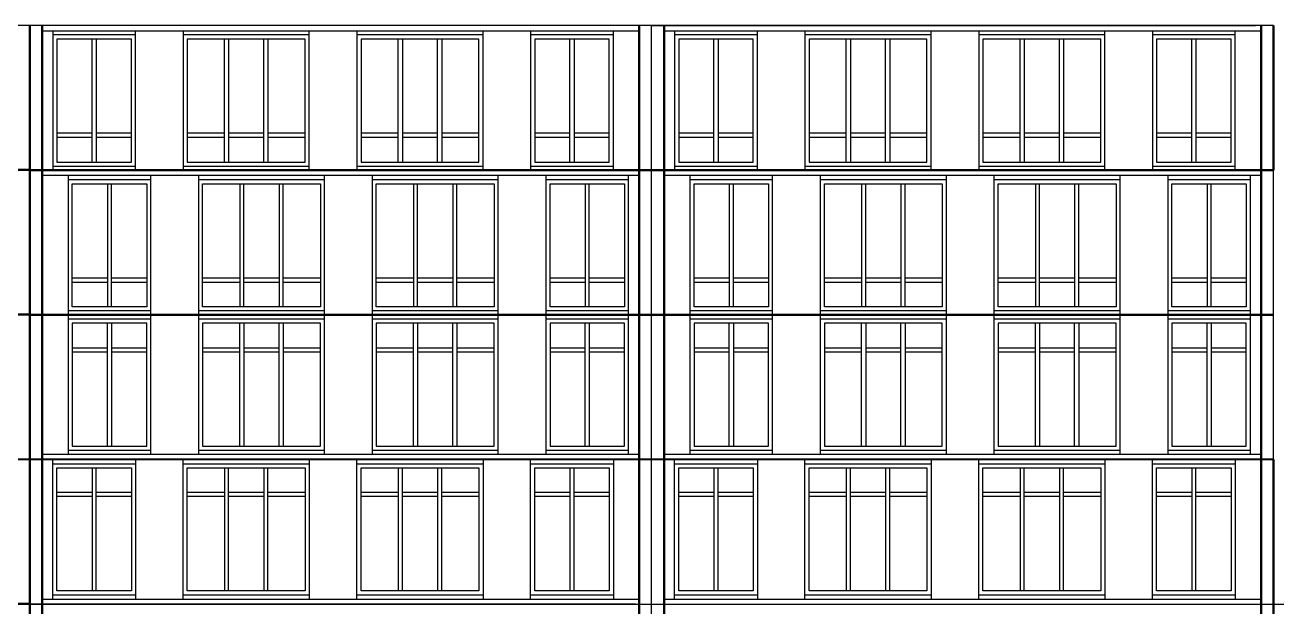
# Model space of a CAD drawing. Header units: centimetres. Extents: x 87 to 195, y 102 to 162.
# Drawn here: x 171.88 to 180.51, y 119.72 to 123.73 of the extents above; entities that cross this region are included whole.
import ezdxf

# ---------------------------------------------------------------- set-up
doc = ezdxf.new("R2010")
doc.units = ezdxf.units.CM

msp = doc.modelspace()

# ---------------------------------------------------------------- linework, layer by layer
for p, q in [((176.0747, 123.7293), (162.5841, 123.7332)), ((180.484, 123.7293), (171.9126, 123.7293)), ((171.9126, 123.7293), (171.9126, 122.7314)), ((175.4252, 123.7293), (175.4252, 123.7287)), ((176.1983, 117.7418), (176.1983, 123.7293)), ((176.1983, 123.7293), (180.3604, 123.7293)), ((179.7109, 123.7293), (179.7109, 123.7287)), ((171.9981, 123.6935), (176.1128, 123.6935)), ((172.0712, 123.6935), (172.0712, 122.7314)), ((172.6414, 123.6649), (172.0712, 123.6649)), ((172.6414, 122.7314), (172.6414, 123.6935)), ((172.9693, 123.6935), (172.9693, 122.7314)), ((173.8389, 123.6649), (172.9693, 123.6649)), ((173.8389, 122.7314), (173.8389, 123.6935)), ((174.1668, 123.6935), (174.1668, 122.7314)), ((175.0364, 123.6649), (174.1668, 123.6649)), ((175.0364, 122.7314), (175.0364, 123.6935)), ((175.3643, 123.6935), (175.3643, 122.7314)), ((175.9346, 123.6649), (175.3643, 123.6649)), ((175.9346, 122.7314), (175.9346, 123.6935)), ((176.2838, 123.6935), (180.3985, 123.6935)), ((176.3569, 123.6935), (176.3569, 122.7314)), ((176.9271, 123.6649), (176.3569, 123.6649)), ((176.9271, 122.7314), (176.9271, 123.6935)), ((177.255, 123.6935), (177.255, 122.7314)), ((178.1246, 123.6649), (177.255, 123.6649)), ((178.1246, 122.7314), (178.1246, 123.6935)), ((178.4525, 123.6935), (178.4525, 122.7314)), ((179.3221, 123.6649), (178.4525, 123.6649)), ((179.3221, 122.7314), (179.3221, 123.6935)), ((179.65, 123.6935), (179.65, 122.7314)), ((180.2203, 123.6649), (179.65, 123.6649)), ((180.2203, 122.7314), (180.2203, 123.6935)), ((172.0997, 123.6364), (172.0997, 122.7884)), ((172.6129, 123.6364), (172.0997, 123.6364)), ((172.3421, 122.7884), (172.3421, 123.6364)), ((172.3706, 123.6364), (172.3706, 122.7884)), ((172.6129, 122.7884), (172.6129, 123.6364)), ((173.8104, 123.6364), (172.9978, 123.6364)), ((172.9978, 123.6364), (172.9978, 122.7884)), ((173.2544, 122.7884), (173.2544, 123.6364)), ((173.283, 123.6364), (173.283, 122.7884)), ((173.5253, 122.7884), (173.5253, 123.6364)), ((173.5538, 123.6364), (173.5538, 122.7884)), ((173.8104, 122.7884), (173.8104, 123.6364)), ((175.0079, 123.6364), (174.1953, 123.6364)), ((174.1953, 123.6364), (174.1953, 122.7884)), ((174.452, 122.7884), (174.452, 123.6364)), ((174.4805, 123.6364), (174.4805, 122.7884)), ((174.7228, 122.7884), (174.7228, 123.6364)), ((174.7513, 123.6364), (174.7513, 122.7884)), ((175.0079, 122.7884), (175.0079, 123.6364)), ((175.9061, 123.6364), (175.3928, 123.6364)), ((175.3928, 123.6364), (175.3928, 122.7884)), ((175.6352, 122.7884), (175.6352, 123.6364)), ((175.6637, 123.6364), (175.6637, 122.7884)), ((175.9061, 122.7884), (175.9061, 123.6364)), ((176.3854, 123.6364), (176.3854, 122.7884)), ((176.8986, 123.6364), (176.3854, 123.6364)), ((176.6278, 122.7884), (176.6278, 123.6364)), ((176.6563, 123.6364), (176.6563, 122.7884)), ((176.8986, 122.7884), (176.8986, 123.6364)), ((178.0961, 123.6364), (177.2835, 123.6364)), ((177.2835, 123.6364), (177.2835, 122.7884)), ((177.5401, 122.7884), (177.5401, 123.6364)), ((177.5687, 123.6364), (177.5687, 122.7884)), ((177.811, 122.7884), (177.811, 123.6364)), ((177.8395, 123.6364), (177.8395, 122.7884)), ((178.0961, 122.7884), (178.0961, 123.6364)), ((179.2936, 123.6364), (178.481, 123.6364)), ((178.481, 123.6364), (178.481, 122.7884)), ((178.7377, 122.7884), (178.7377, 123.6364)), ((178.7662, 123.6364), (178.7662, 122.7884)), ((179.0085, 122.7884), (179.0085, 123.6364)), ((179.037, 123.6364), (179.037, 122.7884)), ((179.2936, 122.7884), (179.2936, 123.6364)), ((180.1918, 123.6364), (179.6785, 123.6364)), ((179.6785, 123.6364), (179.6785, 122.7884)), ((179.9209, 122.7884), (179.9209, 123.6364)), ((179.9494, 123.6364), (179.9494, 122.7884)), ((180.1918, 122.7884), (180.1918, 123.6364)), ((172.3421, 122.9864), (172.0997, 122.9864)), ((172.3421, 122.9578), (172.0997, 122.9578)), ((172.6129, 122.9864), (172.3706, 122.9864)), ((172.6129, 122.9578), (172.3706, 122.9578)), ((173.2544, 122.9864), (172.9978, 122.9864)), ((173.2544, 122.9578), (172.9978, 122.9578)), ((173.5253, 122.9864), (173.283, 122.9864)), ((173.5253, 122.9578), (173.283, 122.9578)), ((173.8104, 122.9864), (173.5538, 122.9864)), ((173.8104, 122.9578), (173.5538, 122.9578)), ((174.452, 122.9864), (174.1953, 122.9864)), ((174.452, 122.9578), (174.1953, 122.9578)), ((174.7228, 122.9864), (174.4805, 122.9864)), ((174.7228, 122.9578), (174.4805, 122.9578)), ((175.0079, 122.9864), (174.7513, 122.9864)), ((175.0079, 122.9578), (174.7513, 122.9578)), ((175.6352, 122.9864), (175.3928, 122.9864)), ((175.6352, 122.9578), (175.3928, 122.9578)), ((175.9061, 122.9864), (175.6637, 122.9864)), ((175.9061, 122.9578), (175.6637, 122.9578)), ((176.6278, 122.9864), (176.3854, 122.9864)), ((176.6278, 122.9578), (176.3854, 122.9578)), ((176.8986, 122.9864), (176.6563, 122.9864)), ((176.8986, 122.9578), (176.6563, 122.9578)), ((177.5401, 122.9864), (177.2835, 122.9864)), ((177.5401, 122.9578), (177.2835, 122.9578)), ((177.811, 122.9864), (177.5687, 122.9864)), ((177.811, 122.9578), (177.5687, 122.9578)), ((178.0961, 122.9864), (177.8395, 122.9864)), ((178.0961, 122.9578), (177.8395, 122.9578)), ((178.7377, 122.9864), (178.481, 122.9864)), ((178.7377, 122.9578), (178.481, 122.9578)), ((179.0085, 122.9864), (178.7662, 122.9864)), ((179.0085, 122.9578), (178.7662, 122.9578)), ((179.2936, 122.9864), (179.037, 122.9864)), ((179.2936, 122.9578), (179.037, 122.9578)), ((179.9209, 122.9864), (179.6785, 122.9864)), ((179.9209, 122.9578), (179.6785, 122.9578)), ((180.1918, 122.9864), (179.9494, 122.9864)), ((180.1918, 122.9578), (179.9494, 122.9578)), ((172.0997, 122.7884), (172.6129, 122.7884)), ((172.9978, 122.7884), (173.8104, 122.7884)), ((174.1953, 122.7884), (175.0079, 122.7884)), ((175.3928, 122.7884), (175.9061, 122.7884)), ((176.3854, 122.7884), (176.8986, 122.7884)), ((177.2835, 122.7884), (178.0961, 122.7884)), ((178.481, 122.7884), (179.2936, 122.7884)), ((179.6785, 122.7884), (180.1918, 122.7884)), ((171.9126, 122.7314), (180.484, 122.7314)), ((176.1128, 122.6955), (171.9981, 122.6955)), ((176.1983, 122.7314), (172.0362, 122.7314)), ((172.0712, 122.7599), (172.6414, 122.7599)), ((172.1763, 122.6955), (172.1763, 120.7714)), ((172.6857, 122.7314), (172.6857, 122.7307)), ((172.7466, 120.7714), (172.7466, 122.6955)), ((172.9693, 122.7599), (173.8389, 122.7599)), ((173.0745, 122.6955), (173.0745, 120.7714)), ((173.9441, 120.7714), (173.9441, 122.6955)), ((174.1668, 122.7599), (175.0364, 122.7599)), ((174.272, 122.6955), (174.272, 120.7714)), ((175.1416, 120.7714), (175.1416, 122.6955)), ((175.3643, 122.7599), (175.9346, 122.7599)), ((175.4695, 122.6955), (175.4695, 120.7714)), ((176.0397, 120.7714), (176.0397, 122.6955)), ((180.3985, 122.6955), (176.2838, 122.6955)), ((180.484, 122.7314), (176.3219, 122.7314)), ((176.3569, 122.7599), (176.9271, 122.7599)), ((176.462, 122.6955), (176.462, 120.7714)), ((176.9714, 122.7314), (176.9714, 122.7307)), ((177.0323, 120.7714), (177.0323, 122.6955)), ((177.255, 122.7599), (178.1246, 122.7599)), ((177.3602, 122.6955), (177.3602, 120.7714)), ((178.2298, 120.7714), (178.2298, 122.6955)), ((178.4525, 122.7599), (179.3221, 122.7599)), ((178.5577, 122.6955), (178.5577, 120.7714)), ((179.4273, 120.7714), (179.4273, 122.6955)), ((179.65, 122.7599), (180.2203, 122.7599)), ((179.7552, 122.6955), (179.7552, 120.7714)), ((180.3254, 120.7714), (180.3254, 122.6955)), ((180.484, 120.7355), (180.484, 122.7314)), ((172.1763, 122.667), (172.7466, 122.667)), ((172.2049, 121.7905), (172.2049, 122.6385)), ((172.2049, 122.6385), (172.7181, 122.6385)), ((172.4472, 122.6385), (172.4472, 121.7905)), ((172.4757, 121.7905), (172.4757, 122.6385)), ((172.7181, 122.6385), (172.7181, 121.7905)), ((173.0745, 122.667), (173.9441, 122.667)), ((173.103, 121.7905), (173.103, 122.6385)), ((173.103, 122.6385), (173.9156, 122.6385)), ((173.3596, 122.6385), (173.3596, 121.7905)), ((173.3881, 121.7905), (173.3881, 122.6385)), ((173.6305, 122.6385), (173.6305, 121.7905)), ((173.659, 121.7905), (173.659, 122.6385)), ((173.9156, 122.6385), (173.9156, 121.7905)), ((174.272, 122.667), (175.1416, 122.667)), ((174.3005, 121.7905), (174.3005, 122.6385)), ((174.3005, 122.6385), (175.1131, 122.6385)), ((174.5571, 122.6385), (174.5571, 121.7905)), ((174.5856, 121.7905), (174.5856, 122.6385)), ((174.828, 122.6385), (174.828, 121.7905)), ((174.8565, 121.7905), (174.8565, 122.6385)), ((175.1131, 122.6385), (175.1131, 121.7905)), ((175.4695, 122.667), (176.0397, 122.667)), ((175.498, 122.6385), (176.0112, 122.6385)), ((175.498, 121.7905), (175.498, 122.6385)), ((175.7404, 122.6385), (175.7404, 121.7905)), ((175.7689, 121.7905), (175.7689, 122.6385)), ((176.0112, 122.6385), (176.0112, 121.7905)), ((176.462, 122.667), (177.0323, 122.667)), ((176.4906, 121.7905), (176.4906, 122.6385)), ((176.4906, 122.6385), (177.0038, 122.6385)), ((176.7329, 122.6385), (176.7329, 121.7905)), ((176.7614, 121.7905), (176.7614, 122.6385)), ((177.0038, 122.6385), (177.0038, 121.7905)), ((177.3602, 122.667), (178.2298, 122.667)), ((177.3887, 121.7905), (177.3887, 122.6385)), ((177.3887, 122.6385), (178.2013, 122.6385)), ((177.6453, 122.6385), (177.6453, 121.7905)), ((177.6738, 121.7905), (177.6738, 122.6385)), ((177.9162, 122.6385), (177.9162, 121.7905)), ((177.9447, 121.7905), (177.9447, 122.6385)), ((178.2013, 122.6385), (178.2013, 121.7905)), ((178.5577, 122.667), (179.4273, 122.667)), ((178.5862, 121.7905), (178.5862, 122.6385)), ((178.5862, 122.6385), (179.3988, 122.6385)), ((178.8428, 122.6385), (178.8428, 121.7905)), ((178.8713, 121.7905), (178.8713, 122.6385)), ((179.1137, 122.6385), (179.1137, 121.7905)), ((179.1422, 121.7905), (179.1422, 122.6385)), ((179.3988, 122.6385), (179.3988, 121.7905)), ((179.7552, 122.667), (180.3254, 122.667)), ((179.7837, 122.6385), (180.2969, 122.6385)), ((179.7837, 121.7905), (179.7837, 122.6385)), ((180.0261, 122.6385), (180.0261, 121.7905)), ((180.0546, 121.7905), (180.0546, 122.6385)), ((180.2969, 122.6385), (180.2969, 121.7905)), ((172.2049, 121.9884), (172.4472, 121.9884)), ((172.2049, 121.9599), (172.4472, 121.9599)), ((172.4757, 121.9884), (172.7181, 121.9884)), ((172.4757, 121.9599), (172.7181, 121.9599)), ((173.103, 121.9884), (173.3596, 121.9884)), ((173.103, 121.9599), (173.3596, 121.9599)), ((173.3881, 121.9884), (173.6305, 121.9884)), ((173.3881, 121.9599), (173.6305, 121.9599)), ((173.659, 121.9884), (173.9156, 121.9884)), ((173.659, 121.9599), (173.9156, 121.9599)), ((174.3005, 121.9884), (174.5571, 121.9884)), ((174.3005, 121.9599), (174.5571, 121.9599)), ((174.5856, 121.9884), (174.828, 121.9884)), ((174.5856, 121.9599), (174.828, 121.9599)), ((174.8565, 121.9884), (175.1131, 121.9884)), ((174.8565, 121.9599), (175.1131, 121.9599)), ((175.498, 121.9884), (175.7404, 121.9884)), ((175.498, 121.9599), (175.7404, 121.9599)), ((175.7689, 121.9884), (176.0112, 121.9884)), ((175.7689, 121.9599), (176.0112, 121.9599)), ((176.4906, 121.9884), (176.7329, 121.9884)), ((176.4906, 121.9599), (176.7329, 121.9599)), ((176.7614, 121.9884), (177.0038, 121.9884)), ((176.7614, 121.9599), (177.0038, 121.9599)), ((177.3887, 121.9884), (177.6453, 121.9884)), ((177.3887, 121.9599), (177.6453, 121.9599)), ((177.6738, 121.9884), (177.9162, 121.9884)), ((177.6738, 121.9599), (177.9162, 121.9599)), ((177.9447, 121.9884), (178.2013, 121.9884)), ((177.9447, 121.9599), (178.2013, 121.9599)), ((178.5862, 121.9884), (178.8428, 121.9884)), ((178.5862, 121.9599), (178.8428, 121.9599)), ((178.8713, 121.9884), (179.1137, 121.9884)), ((178.8713, 121.9599), (179.1137, 121.9599)), ((179.1422, 121.9884), (179.3988, 121.9884)), ((179.1422, 121.9599), (179.3988, 121.9599)), ((179.7837, 121.9884), (180.0261, 121.9884)), ((179.7837, 121.9599), (180.0261, 121.9599)), ((180.0546, 121.9884), (180.2969, 121.9884)), ((180.0546, 121.9599), (180.2969, 121.9599)), ((172.7466, 121.762), (172.1763, 121.762)), ((172.7181, 121.7905), (172.2049, 121.7905)), ((173.9441, 121.762), (173.0745, 121.762)), ((173.9156, 121.7905), (173.103, 121.7905)), ((175.1416, 121.762), (174.272, 121.762)), ((175.1131, 121.7905), (174.3005, 121.7905)), ((176.0397, 121.762), (175.4695, 121.762)), ((176.0112, 121.7905), (175.498, 121.7905)), ((177.0323, 121.762), (176.462, 121.762)), ((177.0038, 121.7905), (176.4906, 121.7905)), ((178.2298, 121.762), (177.3602, 121.762)), ((178.2013, 121.7905), (177.3887, 121.7905)), ((179.4273, 121.762), (178.5577, 121.762)), ((179.3988, 121.7905), (178.5862, 121.7905)), ((180.3254, 121.762), (179.7552, 121.762)), ((180.2969, 121.7905), (179.7837, 121.7905)), ((171.9126, 121.7374), (167.5698, 121.7374)), ((172.7466, 121.7049), (172.1763, 121.7049)), ((172.7181, 121.6764), (172.2049, 121.6764)), ((172.2049, 121.6764), (172.2049, 120.8284)), ((172.4472, 120.8284), (172.4472, 121.6764)), ((172.4757, 121.6764), (172.4757, 120.8284)), ((172.7181, 120.8284), (172.7181, 121.6764)), ((173.9441, 121.7049), (173.0745, 121.7049)), ((173.9156, 121.6764), (173.103, 121.6764)), ((173.103, 121.6764), (173.103, 120.8284)), ((173.3596, 120.8284), (173.3596, 121.6764)), ((173.3881, 121.6764), (173.3881, 120.8284)), ((173.6305, 120.8284), (173.6305, 121.6764)), ((173.659, 121.6764), (173.659, 120.8284)), ((173.9156, 120.8284), (173.9156, 121.6764)), ((175.1416, 121.7049), (174.272, 121.7049)), ((175.1131, 121.6764), (174.3005, 121.6764)), ((174.3005, 121.6764), (174.3005, 120.8284)), ((174.5571, 120.8284), (174.5571, 121.6764)), ((174.5856, 121.6764), (174.5856, 120.8284)), ((174.828, 120.8284), (174.828, 121.6764)), ((174.8565, 121.6764), (174.8565, 120.8284)), ((175.1131, 120.8284), (175.1131, 121.6764)), ((176.0397, 121.7049), (175.4695, 121.7049)), ((175.498, 121.6764), (175.498, 120.8284)), ((176.0112, 121.6764), (175.498, 121.6764)), ((175.7404, 120.8284), (175.7404, 121.6764)), ((175.7689, 121.6764), (175.7689, 120.8284)), ((176.0112, 120.8284), (176.0112, 121.6764)), ((177.0323, 121.7049), (176.462, 121.7049)), ((177.0038, 121.6764), (176.4906, 121.6764)), ((176.4906, 121.6764), (176.4906, 120.8284)), ((176.7329, 120.8284), (176.7329, 121.6764)), ((176.7614, 121.6764), (176.7614, 120.8284)), ((177.0038, 120.8284), (177.0038, 121.6764)), ((178.2298, 121.7049), (177.3602, 121.7049)), ((178.2013, 121.6764), (177.3887, 121.6764)), ((177.3887, 121.6764), (177.3887, 120.8284)), ((177.6453, 120.8284), (177.6453, 121.6764)), ((177.6738, 121.6764), (177.6738, 120.8284)), ((177.9162, 120.8284), (177.9162, 121.6764)), ((177.9447, 121.6764), (177.9447, 120.8284)), ((178.2013, 120.8284), (178.2013, 121.6764)), ((179.4273, 121.7049), (178.5577, 121.7049)), ((179.3988, 121.6764), (178.5862, 121.6764)), ((178.5862, 121.6764), (178.5862, 120.8284)), ((178.8428, 120.8284), (178.8428, 121.6764)), ((178.8713, 121.6764), (178.8713, 120.8284)), ((179.1137, 120.8284), (179.1137, 121.6764)), ((179.1422, 121.6764), (179.1422, 120.8284)), ((179.3988, 120.8284), (179.3988, 121.6764)), ((180.3254, 121.7049), (179.7552, 121.7049)), ((179.7837, 121.6764), (179.7837, 120.8284)), ((180.2969, 121.6764), (179.7837, 121.6764)), ((180.0261, 120.8284), (180.0261, 121.6764)), ((180.0546, 121.6764), (180.0546, 120.8284)), ((180.2969, 120.8284), (180.2969, 121.6764)), ((172.2049, 121.507), (172.4472, 121.507)), ((172.4757, 121.507), (172.7181, 121.507)), ((173.103, 121.507), (173.3596, 121.507)), ((173.3881, 121.507), (173.6305, 121.507)), ((173.659, 121.507), (173.9156, 121.507)), ((174.3005, 121.507), (174.5571, 121.507)), ((174.5856, 121.507), (174.828, 121.507)), ((174.8565, 121.507), (175.1131, 121.507)), ((175.498, 121.507), (175.7404, 121.507)), ((175.7689, 121.507), (176.0112, 121.507)), ((176.4906, 121.507), (176.7329, 121.507)), ((176.7614, 121.507), (177.0038, 121.507)), ((177.3887, 121.507), (177.6453, 121.507)), ((177.6738, 121.507), (177.9162, 121.507)), ((177.9447, 121.507), (178.2013, 121.507)), ((178.5862, 121.507), (178.8428, 121.507)), ((178.8713, 121.507), (179.1137, 121.507)), ((179.1422, 121.507), (179.3988, 121.507)), ((179.7837, 121.507), (180.0261, 121.507)), ((180.0546, 121.507), (180.2969, 121.507)), ((172.2049, 121.4785), (172.4472, 121.4785)), ((172.4757, 121.4785), (172.7181, 121.4785)), ((173.103, 121.4785), (173.3596, 121.4785)), ((173.3881, 121.4785), (173.6305, 121.4785)), ((173.659, 121.4785), (173.9156, 121.4785)), ((174.3005, 121.4785), (174.5571, 121.4785)), ((174.5856, 121.4785), (174.828, 121.4785)), ((174.8565, 121.4785), (175.1131, 121.4785)), ((175.498, 121.4785), (175.7404, 121.4785)), ((175.7689, 121.4785), (176.0112, 121.4785)), ((176.4906, 121.4785), (176.7329, 121.4785)), ((176.7614, 121.4785), (177.0038, 121.4785)), ((177.3887, 121.4785), (177.6453, 121.4785)), ((177.6738, 121.4785), (177.9162, 121.4785)), ((177.9447, 121.4785), (178.2013, 121.4785)), ((178.5862, 121.4785), (178.8428, 121.4785)), ((178.8713, 121.4785), (179.1137, 121.4785)), ((179.1422, 121.4785), (179.3988, 121.4785)), ((179.7837, 121.4785), (180.0261, 121.4785)), ((180.0546, 121.4785), (180.2969, 121.4785)), ((172.1763, 120.7999), (172.7466, 120.7999)), ((172.2049, 120.8284), (172.7181, 120.8284)), ((173.0745, 120.7999), (173.9441, 120.7999)), ((173.103, 120.8284), (173.9156, 120.8284)), ((174.272, 120.7999), (175.1416, 120.7999)), ((174.3005, 120.8284), (175.1131, 120.8284)), ((175.4695, 120.7999), (176.0397, 120.7999)), ((175.498, 120.8284), (176.0112, 120.8284)), ((176.462, 120.7999), (177.0323, 120.7999)), ((176.4906, 120.8284), (177.0038, 120.8284)), ((177.3602, 120.7999), (178.2298, 120.7999)), ((177.3887, 120.8284), (178.2013, 120.8284)), ((178.5577, 120.7999), (179.4273, 120.7999)), ((178.5862, 120.8284), (179.3988, 120.8284)), ((179.7552, 120.7999), (180.3254, 120.7999)), ((179.7837, 120.8284), (180.2969, 120.8284)), ((171.9126, 120.7394), (167.5698, 120.7394)), ((171.9126, 117.7418), (171.9126, 120.7355)), ((171.9126, 120.7355), (180.484, 120.7355)), ((176.1128, 120.7714), (171.9981, 120.7714)), ((176.1983, 120.7355), (172.0362, 120.7355)), ((172.0712, 119.7735), (172.0712, 120.7355)), ((172.6414, 120.7355), (172.6414, 119.7735)), ((172.6857, 120.7355), (172.6857, 120.7362)), ((172.9693, 119.7735), (172.9693, 120.7355)), ((173.8389, 120.7355), (173.8389, 119.7735)), ((174.1668, 119.7735), (174.1668, 120.7355)), ((175.0364, 120.7355), (175.0364, 119.7735)), ((175.3643, 119.7735), (175.3643, 120.7355)), ((175.9346, 120.7355), (175.9346, 119.7735)), ((180.3985, 120.7714), (176.2838, 120.7714)), ((180.484, 120.7355), (176.3219, 120.7355)), ((176.3569, 119.7735), (176.3569, 120.7355)), ((176.9271, 120.7355), (176.9271, 119.7735)), ((176.9714, 120.7355), (176.9714, 120.7362)), ((177.255, 119.7735), (177.255, 120.7355)), ((178.1246, 120.7355), (178.1246, 119.7735)), ((178.4525, 119.7735), (178.4525, 120.7355)), ((179.3221, 120.7355), (179.3221, 119.7735)), ((179.65, 119.7735), (179.65, 120.7355)), ((180.2203, 120.7355), (180.2203, 119.7735)), ((172.0712, 120.707), (172.6414, 120.707)), ((172.0997, 120.6785), (172.6129, 120.6785)), ((172.0997, 119.8305), (172.0997, 120.6785)), ((172.3421, 120.6785), (172.3421, 119.8305)), ((172.3706, 119.8305), (172.3706, 120.6785)), ((172.6129, 120.6785), (172.6129, 119.8305)), ((172.9693, 120.707), (173.8389, 120.707)), ((172.9978, 119.8305), (172.9978, 120.6785)), ((172.9978, 120.6785), (173.8104, 120.6785)), ((173.2544, 120.6785), (173.2544, 119.8305)), ((173.283, 119.8305), (173.283, 120.6785)), ((173.5253, 120.6785), (173.5253, 119.8305)), ((173.5538, 119.8305), (173.5538, 120.6785)), ((173.8104, 120.6785), (173.8104, 119.8305)), ((174.1668, 120.707), (175.0364, 120.707)), ((174.1953, 119.8305), (174.1953, 120.6785)), ((174.1953, 120.6785), (175.0079, 120.6785)), ((174.452, 120.6785), (174.452, 119.8305)), ((174.4805, 119.8305), (174.4805, 120.6785)), ((174.7228, 120.6785), (174.7228, 119.8305)), ((174.7513, 119.8305), (174.7513, 120.6785)), ((175.0079, 120.6785), (175.0079, 119.8305)), ((175.3643, 120.707), (175.9346, 120.707)), ((175.3928, 119.8305), (175.3928, 120.6785)), ((175.3928, 120.6785), (175.9061, 120.6785)), ((175.6352, 120.6785), (175.6352, 119.8305)), ((175.6637, 119.8305), (175.6637, 120.6785)), ((175.9061, 120.6785), (175.9061, 119.8305)), ((176.3569, 120.707), (176.9271, 120.707)), ((176.3854, 120.6785), (176.8986, 120.6785)), ((176.3854, 119.8305), (176.3854, 120.6785)), ((176.6278, 120.6785), (176.6278, 119.8305)), ((176.6563, 119.8305), (176.6563, 120.6785)), ((176.8986, 120.6785), (176.8986, 119.8305)), ((177.255, 120.707), (178.1246, 120.707)), ((177.2835, 119.8305), (177.2835, 120.6785)), ((177.2835, 120.6785), (178.0961, 120.6785)), ((177.5401, 120.6785), (177.5401, 119.8305)), ((177.5687, 119.8305), (177.5687, 120.6785)), ((177.811, 120.6785), (177.811, 119.8305)), ((177.8395, 119.8305), (177.8395, 120.6785)), ((178.0961, 120.6785), (178.0961, 119.8305)), ((178.4525, 120.707), (179.3221, 120.707)), ((178.481, 119.8305), (178.481, 120.6785)), ((178.481, 120.6785), (179.2936, 120.6785)), ((178.7377, 120.6785), (178.7377, 119.8305)), ((178.7662, 119.8305), (178.7662, 120.6785)), ((179.0085, 120.6785), (179.0085, 119.8305)), ((179.037, 119.8305), (179.037, 120.6785)), ((179.2936, 120.6785), (179.2936, 119.8305)), ((179.65, 120.707), (180.2203, 120.707)), ((179.6785, 119.8305), (179.6785, 120.6785)), ((179.6785, 120.6785), (180.1918, 120.6785)), ((179.9209, 120.6785), (179.9209, 119.8305)), ((179.9494, 119.8305), (179.9494, 120.6785)), ((180.1918, 120.6785), (180.1918, 119.8305)), ((172.3421, 120.5091), (172.0997, 120.5091)), ((172.3421, 120.4806), (172.0997, 120.4806)), ((172.6129, 120.5091), (172.3706, 120.5091)), ((172.6129, 120.4806), (172.3706, 120.4806)), ((173.2544, 120.5091), (172.9978, 120.5091)), ((173.2544, 120.4806), (172.9978, 120.4806)), ((173.5253, 120.5091), (173.283, 120.5091)), ((173.5253, 120.4806), (173.283, 120.4806)), ((173.8104, 120.5091), (173.5538, 120.5091)), ((173.8104, 120.4806), (173.5538, 120.4806)), ((174.452, 120.5091), (174.1953, 120.5091)), ((174.452, 120.4806), (174.1953, 120.4806)), ((174.7228, 120.5091), (174.4805, 120.5091)), ((174.7228, 120.4806), (174.4805, 120.4806)), ((175.0079, 120.5091), (174.7513, 120.5091)), ((175.0079, 120.4806), (174.7513, 120.4806)), ((175.6352, 120.5091), (175.3928, 120.5091)), ((175.6352, 120.4806), (175.3928, 120.4806)), ((175.9061, 120.5091), (175.6637, 120.5091)), ((175.9061, 120.4806), (175.6637, 120.4806)), ((176.6278, 120.5091), (176.3854, 120.5091)), ((176.6278, 120.4806), (176.3854, 120.4806)), ((176.8986, 120.5091), (176.6563, 120.5091)), ((176.8986, 120.4806), (176.6563, 120.4806)), ((177.5401, 120.5091), (177.2835, 120.5091)), ((177.5401, 120.4806), (177.2835, 120.4806)), ((177.811, 120.5091), (177.5687, 120.5091)), ((177.811, 120.4806), (177.5687, 120.4806)), ((178.0961, 120.5091), (177.8395, 120.5091)), ((178.0961, 120.4806), (177.8395, 120.4806)), ((178.7377, 120.5091), (178.481, 120.5091)), ((178.7377, 120.4806), (178.481, 120.4806)), ((179.0085, 120.5091), (178.7662, 120.5091)), ((179.0085, 120.4806), (178.7662, 120.4806)), ((179.2936, 120.5091), (179.037, 120.5091)), ((179.2936, 120.4806), (179.037, 120.4806)), ((179.9209, 120.5091), (179.6785, 120.5091)), ((179.9209, 120.4806), (179.6785, 120.4806)), ((180.1918, 120.5091), (179.9494, 120.5091)), ((180.1918, 120.4806), (179.9494, 120.4806)), ((171.9981, 119.7735), (176.1128, 119.7735)), ((172.6414, 119.802), (172.0712, 119.802)), ((172.6129, 119.8305), (172.0997, 119.8305)), ((173.8389, 119.802), (172.9693, 119.802)), ((173.8104, 119.8305), (172.9978, 119.8305)), ((175.0364, 119.802), (174.1668, 119.802)), ((175.0079, 119.8305), (174.1953, 119.8305)), ((175.9346, 119.802), (175.3643, 119.802)), ((175.9061, 119.8305), (175.3928, 119.8305)), ((176.2838, 119.7735), (180.3985, 119.7735)), ((176.9271, 119.802), (176.3569, 119.802)), ((176.8986, 119.8305), (176.3854, 119.8305)), ((178.1246, 119.802), (177.255, 119.802)), ((178.0961, 119.8305), (177.2835, 119.8305)), ((179.3221, 119.802), (178.4525, 119.802)), ((179.2936, 119.8305), (178.481, 119.8305)), ((180.2203, 119.802), (179.65, 119.802)), ((180.1918, 119.8305), (179.6785, 119.8305)), ((180.484, 119.7376), (158.8841, 119.7437)), ((184.7697, 119.7376), (171.9126, 119.7376)), ((175.4252, 119.7376), (175.4252, 119.7383)), ((175.4252, 119.7376), (175.4252, 119.737)), ((179.7109, 119.7376), (179.7109, 119.7383)), ((179.7109, 119.7376), (179.7109, 119.737))]:
    msp.add_line(p, q)
at = {"lineweight": 50}
for p, q in [((171.9126, 113.7501), (171.9126, 123.7332)), ((171.9981, 113.7501), (171.9981, 123.7293)), ((176.1128, 110.7535), (176.1128, 123.7293)), ((176.2838, 113.7501), (176.2838, 123.7293)), ((180.3985, 113.7501), (180.3985, 123.7293)), ((180.484, 123.7293), (180.484, 122.7314)), ((162.4605, 122.7353), (171.9126, 122.7353)), ((180.484, 122.7314), (171.9126, 122.7314)), ((171.9126, 121.7374), (162.4605, 121.7374)), ((171.9126, 121.7335), (180.484, 121.7335)), ((180.484, 120.7355), (158.8841, 120.7416)), ((180.484, 117.7418), (180.484, 120.7355)), ((167.5698, 119.7415), (171.9126, 119.7415))]:
    msp.add_line(p, q, dxfattribs=at)

doc.saveas('drawing.dxf')
